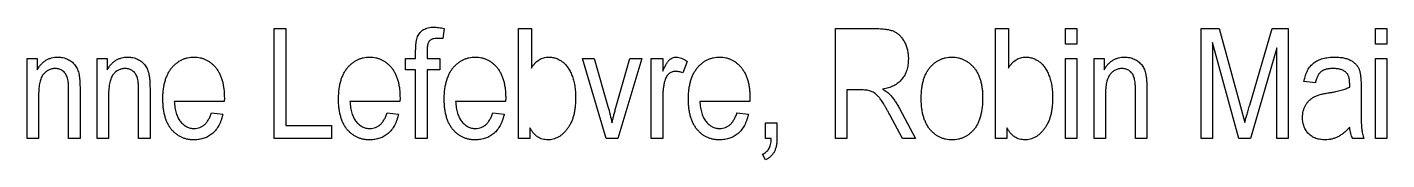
# Model space of a CAD drawing. Header units: millimetres. Extents: x -188 to 188, y -101 to 80.
# Drawn here: x -98.1 to -5.4, y -11.5 to -2.4 of the extents above; entities that cross this region are included whole.
import ezdxf

# ---------------------------------------------------------------- set-up
doc = ezdxf.new("R2010")
doc.units = ezdxf.units.MM

msp = doc.modelspace()

# ---------------------------------------------------------------- linework, layer by layer
at = {"color": 7, "linetype": 'Continuous', "lineweight": 25}
for p, q in [((-81.242, -10), (-81.242, -2.5)), ((-81.242, -2.5), (-80.462, -2.5)), ((-80.462, -2.5), (-80.462, -9.123)), ((-69.651, -2.5), (-69.754, -3.182)), ((-64.586, -10), (-64.586, -2.5)), ((-64.586, -2.5), (-63.709, -2.5)), ((-63.709, -2.5), (-63.709, -5.201)), ((-42.962, -10), (-42.962, -2.5)), ((-42.962, -2.5), (-40.208, -2.5)), ((-32.053, -10), (-32.053, -2.5)), ((-32.053, -2.5), (-31.177, -2.5)), ((-31.177, -2.5), (-31.177, -5.201)), ((-27.281, -3.571), (-27.281, -2.5)), ((-27.281, -2.5), (-26.501, -2.5)), ((-26.501, -2.5), (-26.501, -3.571)), ((-18.027, -10), (-18.027, -2.5)), ((-18.027, -2.5), (-16.808, -2.5)), ((-16.808, -2.5), (-15.349, -7.81)), ((-14.717, -7.719), (-13.189, -2.5)), ((-13.189, -2.5), (-12.086, -2.5)), ((-12.086, -2.5), (-12.086, -10)), ((-6.144, -3.571), (-6.144, -2.5)), ((-6.144, -2.5), (-5.365, -2.5)), ((-5.365, -2.5), (-5.365, -3.571)), ((-69.754, -3.182), (-70.195, -3.182)), ((-26.501, -3.571), (-27.281, -3.571)), ((-17.248, -3.454), (-17.248, -10)), ((-15.463, -10), (-17.248, -3.454)), ((-5.365, -3.571), (-6.144, -3.571)), ((-98.092, -10), (-98.092, -4.545)), ((-98.092, -4.545), (-97.41, -4.545)), ((-97.41, -4.545), (-97.41, -5.325)), ((-93.319, -10), (-93.319, -4.545)), ((-93.319, -4.545), (-92.638, -4.545)), ((-92.638, -4.545), (-92.638, -5.325)), ((-72.281, -5.325), (-72.281, -4.545)), ((-72.281, -4.545), (-71.599, -4.545)), ((-71.599, -4.545), (-71.599, -3.981)), ((-70.819, -4.039), (-70.819, -4.545)), ((-70.819, -4.545), (-69.943, -4.545)), ((-69.943, -4.545), (-69.943, -5.325)), ((-58.612, -10), (-60.228, -4.545)), ((-60.228, -4.545), (-59.423, -4.545)), ((-59.423, -4.545), (-58.486, -7.825)), ((-57.941, -7.888), (-56.988, -4.545)), ((-56.183, -4.545), (-57.799, -10)), ((-56.988, -4.545), (-56.183, -4.545)), ((-55.527, -10), (-55.527, -4.545)), ((-55.527, -4.545), (-54.748, -4.545)), ((-54.748, -4.545), (-54.748, -5.416)), ((-27.281, -10), (-27.281, -4.545)), ((-27.281, -4.545), (-26.501, -4.545)), ((-26.501, -4.545), (-26.501, -10)), ((-25.332, -10), (-25.332, -4.545)), ((-25.332, -4.545), (-24.651, -4.545)), ((-24.651, -4.545), (-24.651, -5.325)), ((-12.865, -3.809), (-14.665, -10)), ((-12.865, -10), (-12.865, -3.809)), ((-6.144, -10), (-6.144, -4.545)), ((-6.144, -4.545), (-5.365, -4.545)), ((-5.365, -4.545), (-5.365, -10)), ((-71.599, -5.325), (-72.281, -5.325)), ((-71.599, -10), (-71.599, -5.325)), ((-70.819, -5.325), (-70.819, -10)), ((-69.943, -5.325), (-70.819, -5.325)), ((-53.092, -4.74), (-53.384, -5.519)), ((-10.235, -6.201), (-11.014, -6.104)), ((-7.897, -6.494), (-7.897, -6.271)), ((-97.313, -7.023), (-97.313, -10)), ((-95.268, -10), (-95.268, -6.685)), ((-94.488, -6.661), (-94.488, -10)), ((-92.54, -7.023), (-92.54, -10)), ((-90.495, -10), (-90.495, -6.685)), ((-89.716, -6.661), (-89.716, -10)), ((-84.646, -7.227), (-84.651, -7.468)), ((-72.666, -7.227), (-72.67, -7.468)), ((-65.458, -7.227), (-65.462, -7.468)), ((-54.748, -7.172), (-54.748, -10)), ((-48.802, -7.227), (-48.806, -7.468)), ((-42.183, -6.688), (-42.183, -10)), ((-41.189, -6.688), (-42.183, -6.688)), ((-24.553, -7.023), (-24.553, -10)), ((-22.508, -10), (-22.508, -6.685)), ((-21.729, -6.661), (-21.729, -10)), ((-7.118, -6.498), (-7.118, -7.725)), ((-84.651, -7.468), (-88.06, -7.468)), ((-85.527, -8.247), (-84.748, -8.344)), ((-72.67, -7.468), (-76.079, -7.468)), ((-73.547, -8.247), (-72.768, -8.344)), ((-65.462, -7.468), (-68.871, -7.468)), ((-66.339, -8.247), (-65.56, -8.344)), ((-48.806, -7.468), (-52.216, -7.468)), ((-49.683, -8.247), (-48.904, -8.344)), ((-38.605, -7.95), (-37.508, -10)), ((-15.349, -7.81), (-15.056, -8.921)), ((-80.462, -9.123), (-77.345, -9.123)), ((-77.345, -9.123), (-77.345, -10)), ((-63.806, -9.273), (-63.806, -10)), ((-47.735, -10), (-47.735, -8.929)), ((-47.735, -8.929), (-46.956, -8.929)), ((-46.956, -8.929), (-46.956, -9.977)), ((-38.394, -10), (-39.26, -8.396)), ((-31.274, -9.273), (-31.274, -10)), ((-97.313, -10), (-98.092, -10)), ((-94.488, -10), (-95.268, -10)), ((-92.54, -10), (-93.319, -10)), ((-89.716, -10), (-90.495, -10)), ((-77.345, -10), (-81.242, -10)), ((-70.819, -10), (-71.599, -10)), ((-63.806, -10), (-64.586, -10)), ((-57.799, -10), (-58.612, -10)), ((-54.748, -10), (-55.527, -10)), ((-47.345, -10), (-47.735, -10)), ((-42.183, -10), (-42.962, -10)), ((-37.508, -10), (-38.394, -10)), ((-31.274, -10), (-32.053, -10)), ((-26.501, -10), (-27.281, -10)), ((-24.553, -10), (-25.332, -10)), ((-21.729, -10), (-22.508, -10)), ((-17.248, -10), (-18.027, -10)), ((-14.665, -10), (-15.463, -10)), ((-12.086, -10), (-12.865, -10)), ((-6.923, -10), (-7.703, -10)), ((-5.365, -10), (-6.144, -10)), ((-47.735, -11.461), (-47.947, -11.073))]:
    msp.add_line(p, q, dxfattribs=at)
for points, knots in [([(-71.599, -3.981), (-71.597, -3.883), (-71.593, -3.701), (-71.571, -3.446), (-71.529, -3.23), (-71.472, -3.049), (-71.392, -2.899), (-71.3, -2.767), (-71.187, -2.656), (-71.056, -2.564), (-70.908, -2.49), (-70.741, -2.439), (-70.557, -2.408), (-70.428, -2.405), (-70.361, -2.403)], [0, 0, 0, 0, 0.1265, 0.236978, 0.331644, 0.411402, 0.482682, 0.551579, 0.6191, 0.687616, 0.758297, 0.833488, 0.912952, 1, 1, 1, 1]), ([(-70.361, -2.403), (-70.306, -2.404), (-70.193, -2.406), (-70.018, -2.426), (-69.836, -2.456), (-69.713, -2.485), (-69.651, -2.5)], [0, 0, 0, 0, 0.230853, 0.473466, 0.730948, 1, 1, 1, 1]), ([(-40.208, -2.5), (-40.138, -2.5), (-40.004, -2.501), (-39.809, -2.512), (-39.627, -2.529), (-39.46, -2.551), (-39.308, -2.581), (-39.169, -2.618), (-39.044, -2.659), (-38.898, -2.727), (-38.73, -2.832), (-38.55, -2.993), (-38.392, -3.192), (-38.251, -3.42), (-38.135, -3.676), (-38.054, -3.956), (-38.004, -4.255), (-37.998, -4.461), (-37.995, -4.567)], [0, 0, 0, 0, 0.059861, 0.115867, 0.168079, 0.216582, 0.261137, 0.301832, 0.339688, 0.374291, 0.44084, 0.509232, 0.581286, 0.658766, 0.739724, 0.822665, 0.908999, 1, 1, 1, 1]), ([(-70.195, -3.182), (-70.247, -3.183), (-70.345, -3.187), (-70.48, -3.219), (-70.592, -3.276), (-70.667, -3.344), (-70.71, -3.411), (-70.742, -3.471), (-70.765, -3.542), (-70.784, -3.622), (-70.802, -3.711), (-70.811, -3.812), (-70.82, -3.922), (-70.82, -3.999), (-70.819, -4.039)], [0, 0, 0, 0, 0.126159, 0.236891, 0.335684, 0.428238, 0.477178, 0.531261, 0.591358, 0.657498, 0.731555, 0.813452, 0.90251, 1, 1, 1, 1]), ([(-97.41, -5.325), (-97.369, -5.255), (-97.289, -5.119), (-97.145, -4.939), (-96.988, -4.787), (-96.817, -4.662), (-96.633, -4.564), (-96.434, -4.498), (-96.223, -4.455), (-96.077, -4.451), (-96.003, -4.448)], [0, 0, 0, 0, 0.1396002, 0.2696963, 0.3940514, 0.5136611, 0.6316347, 0.7502744, 0.8726736, 1, 1, 1, 1]), ([(-96.003, -4.448), (-95.944, -4.45), (-95.829, -4.453), (-95.66, -4.48), (-95.498, -4.524), (-95.345, -4.587), (-95.202, -4.662), (-95.07, -4.747), (-94.956, -4.847), (-94.853, -4.956), (-94.766, -5.081), (-94.689, -5.22), (-94.628, -5.378), (-94.585, -5.521), (-94.556, -5.648), (-94.539, -5.757), (-94.521, -5.878), (-94.511, -6.012), (-94.499, -6.156), (-94.494, -6.314), (-94.489, -6.483), (-94.489, -6.601), (-94.488, -6.661)], [0, 0, 0, 0, 0.057076, 0.112243, 0.166711, 0.220738, 0.273946, 0.324397, 0.373587, 0.421633, 0.470319, 0.521782, 0.576728, 0.63569, 0.667677, 0.703855, 0.743388, 0.787184, 0.834397, 0.885486, 0.941017, 1, 1, 1, 1]), ([(-92.638, -5.325), (-92.596, -5.255), (-92.516, -5.119), (-92.373, -4.939), (-92.215, -4.787), (-92.045, -4.662), (-91.86, -4.564), (-91.661, -4.498), (-91.45, -4.455), (-91.304, -4.451), (-91.23, -4.448)], [0, 0, 0, 0, 0.1396002, 0.2696963, 0.3940514, 0.5136611, 0.6316347, 0.7502744, 0.8726736, 1, 1, 1, 1]), ([(-91.23, -4.448), (-91.171, -4.45), (-91.057, -4.453), (-90.888, -4.48), (-90.725, -4.524), (-90.572, -4.587), (-90.429, -4.662), (-90.297, -4.747), (-90.184, -4.847), (-90.081, -4.956), (-89.993, -5.081), (-89.916, -5.22), (-89.855, -5.378), (-89.812, -5.521), (-89.784, -5.648), (-89.767, -5.757), (-89.749, -5.878), (-89.738, -6.012), (-89.726, -6.156), (-89.722, -6.314), (-89.716, -6.483), (-89.716, -6.601), (-89.716, -6.661)], [0, 0, 0, 0, 0.057076, 0.112243, 0.166711, 0.220738, 0.273946, 0.324397, 0.373587, 0.421633, 0.470319, 0.521782, 0.576728, 0.63569, 0.667677, 0.703855, 0.743388, 0.787184, 0.834397, 0.885486, 0.941017, 1, 1, 1, 1]), ([(-88.839, -7.318), (-88.837, -7.205), (-88.835, -6.985), (-88.805, -6.665), (-88.758, -6.366), (-88.694, -6.088), (-88.608, -5.831), (-88.505, -5.594), (-88.383, -5.377), (-88.241, -5.182), (-88.084, -5.011), (-87.918, -4.861), (-87.742, -4.732), (-87.554, -4.629), (-87.357, -4.547), (-87.149, -4.489), (-86.932, -4.456), (-86.783, -4.451), (-86.708, -4.448)], [0, 0, 0, 0, 0.084514, 0.164397, 0.239575, 0.310424, 0.377514, 0.441638, 0.503055, 0.562996, 0.620921, 0.676452, 0.730182, 0.783428, 0.835913, 0.88941, 0.943848, 1, 1, 1, 1]), ([(-86.708, -4.448), (-86.636, -4.45), (-86.494, -4.454), (-86.286, -4.488), (-86.087, -4.545), (-85.896, -4.623), (-85.716, -4.723), (-85.546, -4.849), (-85.384, -4.994), (-85.232, -5.161), (-85.093, -5.35), (-84.972, -5.56), (-84.873, -5.79), (-84.788, -6.039), (-84.726, -6.308), (-84.678, -6.597), (-84.651, -6.905), (-84.648, -7.118), (-84.646, -7.227)], [0, 0, 0, 0, 0.05571, 0.1096942, 0.1626575, 0.2151959, 0.2681752, 0.3220198, 0.377796, 0.4360484, 0.496318, 0.558287, 0.6225024, 0.6899117, 0.7608135, 0.8358625, 0.9157198, 1, 1, 1, 1]), ([(-76.858, -7.318), (-76.857, -7.205), (-76.854, -6.985), (-76.824, -6.665), (-76.778, -6.366), (-76.713, -6.088), (-76.628, -5.831), (-76.525, -5.594), (-76.402, -5.377), (-76.261, -5.182), (-76.104, -5.011), (-75.937, -4.861), (-75.761, -4.732), (-75.573, -4.629), (-75.376, -4.547), (-75.169, -4.489), (-74.951, -4.456), (-74.803, -4.451), (-74.728, -4.448)], [0, 0, 0, 0, 0.084514, 0.164397, 0.239575, 0.310424, 0.377514, 0.441638, 0.503055, 0.562996, 0.620921, 0.676452, 0.730182, 0.783428, 0.835913, 0.88941, 0.943848, 1, 1, 1, 1]), ([(-74.728, -4.448), (-74.656, -4.45), (-74.513, -4.454), (-74.305, -4.488), (-74.106, -4.545), (-73.916, -4.623), (-73.735, -4.723), (-73.566, -4.849), (-73.403, -4.994), (-73.251, -5.161), (-73.113, -5.35), (-72.992, -5.56), (-72.892, -5.79), (-72.808, -6.039), (-72.745, -6.308), (-72.697, -6.597), (-72.671, -6.905), (-72.667, -7.118), (-72.666, -7.227)], [0, 0, 0, 0, 0.05571, 0.1096942, 0.1626575, 0.2151959, 0.2681752, 0.3220198, 0.377796, 0.4360484, 0.496318, 0.558287, 0.6225024, 0.6899117, 0.7608135, 0.8358625, 0.9157198, 1, 1, 1, 1]), ([(-69.651, -7.318), (-69.649, -7.205), (-69.646, -6.985), (-69.617, -6.665), (-69.57, -6.366), (-69.506, -6.088), (-69.42, -5.831), (-69.317, -5.594), (-69.194, -5.377), (-69.053, -5.182), (-68.896, -5.011), (-68.73, -4.861), (-68.553, -4.732), (-68.366, -4.629), (-68.168, -4.547), (-67.961, -4.489), (-67.743, -4.456), (-67.595, -4.451), (-67.52, -4.448)], [0, 0, 0, 0, 0.084514, 0.164397, 0.239575, 0.310424, 0.377514, 0.441638, 0.503055, 0.562996, 0.620921, 0.676452, 0.730182, 0.783428, 0.835913, 0.88941, 0.943848, 1, 1, 1, 1]), ([(-67.52, -4.448), (-67.448, -4.45), (-67.306, -4.454), (-67.097, -4.488), (-66.898, -4.545), (-66.708, -4.623), (-66.527, -4.723), (-66.358, -4.849), (-66.195, -4.994), (-66.044, -5.161), (-65.905, -5.35), (-65.784, -5.56), (-65.684, -5.79), (-65.6, -6.039), (-65.538, -6.308), (-65.49, -6.597), (-65.463, -6.905), (-65.459, -7.118), (-65.458, -7.227)], [0, 0, 0, 0, 0.05571, 0.109694, 0.162658, 0.215196, 0.268175, 0.32202, 0.377796, 0.436048, 0.496318, 0.558287, 0.622502, 0.689912, 0.760814, 0.835862, 0.91572, 1, 1, 1, 1]), ([(-63.709, -5.201), (-63.67, -5.141), (-63.595, -5.025), (-63.466, -4.87), (-63.329, -4.74), (-63.184, -4.633), (-63.031, -4.549), (-62.868, -4.492), (-62.698, -4.455), (-62.581, -4.45), (-62.522, -4.448)], [0, 0, 0, 0, 0.145716, 0.281309, 0.409086, 0.529444, 0.646749, 0.762978, 0.879983, 1, 1, 1, 1]), ([(-62.522, -4.448), (-62.439, -4.452), (-62.275, -4.459), (-62.035, -4.519), (-61.809, -4.619), (-61.632, -4.732), (-61.497, -4.84), (-61.401, -4.933), (-61.312, -5.038), (-61.224, -5.149), (-61.145, -5.273), (-61.069, -5.406), (-60.999, -5.55), (-60.936, -5.702), (-60.878, -5.863), (-60.827, -6.034), (-60.785, -6.213), (-60.75, -6.4), (-60.723, -6.596), (-60.703, -6.801), (-60.693, -7.013), (-60.691, -7.158), (-60.69, -7.232)], [0, 0, 0, 0, 0.066984, 0.13236, 0.198038, 0.265996, 0.301247, 0.33717, 0.374049, 0.412314, 0.4514, 0.492861, 0.535732, 0.580163, 0.626291, 0.674122, 0.723802, 0.77466, 0.828016, 0.883166, 0.940589, 1, 1, 1, 1]), ([(-54.748, -5.416), (-54.728, -5.369), (-54.69, -5.279), (-54.628, -5.152), (-54.571, -5.035), (-54.513, -4.932), (-54.458, -4.84), (-54.402, -4.762), (-54.348, -4.695), (-54.28, -4.624), (-54.19, -4.554), (-54.076, -4.492), (-53.953, -4.455), (-53.87, -4.45), (-53.827, -4.448)], [0, 0, 0, 0, 0.107464, 0.207128, 0.29815, 0.381595, 0.457107, 0.523978, 0.584878, 0.637149, 0.732511, 0.823565, 0.910677, 1, 1, 1, 1]), ([(-53.827, -4.448), (-53.767, -4.452), (-53.642, -4.459), (-53.457, -4.519), (-53.269, -4.61), (-53.153, -4.696), (-53.092, -4.74)], [0, 0, 0, 0, 0.226109, 0.462956, 0.719978, 1, 1, 1, 1]), ([(-52.995, -7.318), (-52.993, -7.205), (-52.99, -6.985), (-52.961, -6.665), (-52.914, -6.366), (-52.85, -6.088), (-52.764, -5.831), (-52.661, -5.594), (-52.539, -5.377), (-52.397, -5.182), (-52.24, -5.011), (-52.074, -4.861), (-51.897, -4.732), (-51.71, -4.629), (-51.513, -4.547), (-51.305, -4.489), (-51.087, -4.456), (-50.939, -4.451), (-50.864, -4.448)], [0, 0, 0, 0, 0.084514, 0.164397, 0.239575, 0.310424, 0.377514, 0.441638, 0.503055, 0.562996, 0.620921, 0.676452, 0.730182, 0.783428, 0.835913, 0.88941, 0.943848, 1, 1, 1, 1]), ([(-50.864, -4.448), (-50.792, -4.45), (-50.65, -4.454), (-50.441, -4.488), (-50.242, -4.545), (-50.052, -4.623), (-49.872, -4.723), (-49.702, -4.849), (-49.54, -4.994), (-49.388, -5.161), (-49.249, -5.35), (-49.128, -5.56), (-49.029, -5.79), (-48.944, -6.039), (-48.882, -6.308), (-48.834, -6.597), (-48.807, -6.905), (-48.804, -7.118), (-48.802, -7.227)], [0, 0, 0, 0, 0.05571, 0.1096942, 0.1626575, 0.2151959, 0.2681752, 0.3220198, 0.377796, 0.4360484, 0.496318, 0.558287, 0.6225024, 0.6899117, 0.7608135, 0.8358625, 0.9157198, 1, 1, 1, 1]), ([(-37.995, -4.567), (-37.996, -4.637), (-38, -4.774), (-38.019, -4.974), (-38.053, -5.164), (-38.105, -5.344), (-38.166, -5.515), (-38.245, -5.674), (-38.336, -5.824), (-38.442, -5.963), (-38.56, -6.091), (-38.693, -6.206), (-38.837, -6.309), (-38.995, -6.401), (-39.165, -6.481), (-39.348, -6.545), (-39.543, -6.601), (-39.679, -6.626), (-39.748, -6.64)], [0, 0, 0, 0, 0.070124, 0.136973, 0.201515, 0.263247, 0.323812, 0.382633, 0.440984, 0.498977, 0.557187, 0.615133, 0.67446, 0.734991, 0.797237, 0.861968, 0.929489, 1, 1, 1, 1]), ([(-37.118, -7.273), (-37.116, -7.16), (-37.113, -6.94), (-37.086, -6.621), (-37.038, -6.325), (-36.977, -6.049), (-36.892, -5.794), (-36.791, -5.561), (-36.67, -5.349), (-36.531, -5.159), (-36.377, -4.993), (-36.214, -4.846), (-36.039, -4.724), (-35.856, -4.622), (-35.662, -4.544), (-35.458, -4.488), (-35.244, -4.454), (-35.098, -4.45), (-35.024, -4.448)], [0, 0, 0, 0, 0.085788, 0.16646, 0.242011, 0.313466, 0.380716, 0.444949, 0.506099, 0.565248, 0.622677, 0.677703, 0.73126, 0.783927, 0.836201, 0.88929, 0.943789, 1, 1, 1, 1]), ([(-35.024, -4.448), (-34.951, -4.45), (-34.807, -4.453), (-34.596, -4.488), (-34.395, -4.545), (-34.202, -4.622), (-34.019, -4.725), (-33.845, -4.846), (-33.681, -4.993), (-33.527, -5.16), (-33.384, -5.346), (-33.263, -5.557), (-33.158, -5.785), (-33.076, -6.034), (-33.01, -6.302), (-32.964, -6.589), (-32.934, -6.896), (-32.931, -7.108), (-32.93, -7.216)], [0, 0, 0, 0, 0.056299, 0.110484, 0.164018, 0.2171, 0.270239, 0.324625, 0.380501, 0.439083, 0.499299, 0.561252, 0.625211, 0.69239, 0.762761, 0.837168, 0.916399, 1, 1, 1, 1]), ([(-31.177, -5.201), (-31.138, -5.141), (-31.063, -5.025), (-30.934, -4.87), (-30.797, -4.74), (-30.652, -4.633), (-30.499, -4.549), (-30.336, -4.492), (-30.165, -4.455), (-30.049, -4.45), (-29.99, -4.448)], [0, 0, 0, 0, 0.145716, 0.281309, 0.409086, 0.529444, 0.646749, 0.762978, 0.879983, 1, 1, 1, 1]), ([(-29.99, -4.448), (-29.906, -4.452), (-29.742, -4.459), (-29.503, -4.519), (-29.276, -4.619), (-29.099, -4.732), (-28.965, -4.84), (-28.868, -4.933), (-28.779, -5.038), (-28.692, -5.149), (-28.613, -5.273), (-28.537, -5.406), (-28.467, -5.55), (-28.403, -5.702), (-28.345, -5.863), (-28.295, -6.034), (-28.253, -6.213), (-28.217, -6.4), (-28.191, -6.596), (-28.17, -6.801), (-28.161, -7.013), (-28.158, -7.158), (-28.157, -7.232)], [0, 0, 0, 0, 0.0669844, 0.13236, 0.1980377, 0.2659959, 0.3012469, 0.3371699, 0.3740495, 0.4123136, 0.4514, 0.4928615, 0.5357317, 0.5801628, 0.6262913, 0.6741218, 0.7238023, 0.7746596, 0.828016, 0.8831663, 0.9405885, 1, 1, 1, 1]), ([(-24.651, -5.325), (-24.609, -5.255), (-24.529, -5.119), (-24.386, -4.939), (-24.228, -4.787), (-24.058, -4.662), (-23.873, -4.564), (-23.674, -4.498), (-23.463, -4.455), (-23.317, -4.451), (-23.243, -4.448)], [0, 0, 0, 0, 0.1396002, 0.2696963, 0.3940514, 0.5136611, 0.6316347, 0.7502744, 0.8726736, 1, 1, 1, 1]), ([(-23.243, -4.448), (-23.184, -4.45), (-23.07, -4.453), (-22.9, -4.48), (-22.738, -4.524), (-22.585, -4.587), (-22.442, -4.662), (-22.31, -4.747), (-22.197, -4.847), (-22.094, -4.956), (-22.006, -5.081), (-21.929, -5.22), (-21.868, -5.378), (-21.825, -5.521), (-21.797, -5.648), (-21.78, -5.757), (-21.762, -5.878), (-21.751, -6.012), (-21.739, -6.156), (-21.735, -6.314), (-21.729, -6.483), (-21.729, -6.601), (-21.729, -6.661)], [0, 0, 0, 0, 0.057076, 0.112243, 0.166711, 0.220738, 0.273946, 0.324397, 0.373587, 0.421633, 0.470319, 0.521782, 0.576728, 0.63569, 0.667677, 0.703855, 0.743388, 0.787184, 0.834397, 0.885486, 0.941017, 1, 1, 1, 1]), ([(-11.014, -6.104), (-10.999, -6.034), (-10.97, -5.898), (-10.915, -5.703), (-10.846, -5.523), (-10.767, -5.357), (-10.678, -5.206), (-10.58, -5.069), (-10.467, -4.949), (-10.346, -4.841), (-10.212, -4.747), (-10.064, -4.667), (-9.903, -4.6), (-9.729, -4.543), (-9.541, -4.502), (-9.34, -4.469), (-9.124, -4.451), (-8.976, -4.449), (-8.9, -4.448)], [0, 0, 0, 0, 0.071672, 0.139658, 0.204097, 0.265719, 0.323825, 0.380059, 0.434943, 0.488801, 0.543017, 0.599418, 0.657508, 0.718663, 0.78303, 0.85123, 0.923435, 1, 1, 1, 1]), ([(-8.9, -4.448), (-8.841, -4.449), (-8.726, -4.451), (-8.558, -4.463), (-8.399, -4.482), (-8.251, -4.511), (-8.112, -4.55), (-7.982, -4.593), (-7.863, -4.646), (-7.722, -4.729), (-7.567, -4.843), (-7.411, -4.998), (-7.297, -5.173), (-7.234, -5.333), (-7.2, -5.47), (-7.177, -5.583), (-7.16, -5.709), (-7.145, -5.845), (-7.133, -5.993), (-7.123, -6.151), (-7.119, -6.321), (-7.118, -6.438), (-7.118, -6.498)], [0, 0, 0, 0, 0.055824, 0.1084294, 0.1584204, 0.2055658, 0.2505784, 0.2934156, 0.3341931, 0.3732989, 0.4469443, 0.5150761, 0.5788423, 0.6419937, 0.6749634, 0.7114447, 0.7509729, 0.7941645, 0.8405878, 0.8902753, 0.9432384, 1, 1, 1, 1]), ([(-96.164, -5.227), (-96.207, -5.228), (-96.29, -5.23), (-96.412, -5.251), (-96.528, -5.283), (-96.637, -5.327), (-96.74, -5.383), (-96.834, -5.455), (-96.923, -5.537), (-97.004, -5.634), (-97.079, -5.745), (-97.142, -5.875), (-97.195, -6.023), (-97.239, -6.188), (-97.271, -6.371), (-97.295, -6.572), (-97.311, -6.792), (-97.312, -6.944), (-97.313, -7.023)], [0, 0, 0, 0, 0.053032, 0.104144, 0.15326, 0.201625, 0.249892, 0.298577, 0.348552, 0.40047, 0.45504, 0.51483, 0.579268, 0.649788, 0.726724, 0.810576, 0.901604, 1, 1, 1, 1]), ([(-95.268, -6.685), (-95.269, -6.592), (-95.271, -6.418), (-95.287, -6.177), (-95.318, -5.977), (-95.36, -5.813), (-95.419, -5.677), (-95.489, -5.561), (-95.575, -5.461), (-95.675, -5.377), (-95.784, -5.309), (-95.904, -5.262), (-96.031, -5.232), (-96.119, -5.229), (-96.164, -5.227)], [0, 0, 0, 0, 0.144217, 0.268382, 0.372345, 0.456741, 0.530103, 0.599047, 0.666277, 0.732998, 0.799118, 0.864162, 0.930883, 1, 1, 1, 1]), ([(-91.391, -5.227), (-91.434, -5.228), (-91.518, -5.23), (-91.64, -5.251), (-91.755, -5.283), (-91.864, -5.327), (-91.967, -5.383), (-92.061, -5.455), (-92.151, -5.537), (-92.231, -5.634), (-92.306, -5.745), (-92.369, -5.875), (-92.422, -6.023), (-92.466, -6.188), (-92.499, -6.371), (-92.523, -6.572), (-92.538, -6.792), (-92.54, -6.944), (-92.54, -7.023)], [0, 0, 0, 0, 0.0530325, 0.1041442, 0.1532601, 0.2016254, 0.2498919, 0.2985767, 0.3485515, 0.40047, 0.45504, 0.5148297, 0.5792677, 0.6497878, 0.726724, 0.8105757, 0.9016044, 1, 1, 1, 1]), ([(-90.495, -6.685), (-90.496, -6.592), (-90.498, -6.418), (-90.515, -6.177), (-90.546, -5.977), (-90.588, -5.813), (-90.646, -5.677), (-90.716, -5.561), (-90.803, -5.461), (-90.902, -5.377), (-91.011, -5.309), (-91.131, -5.262), (-91.258, -5.232), (-91.346, -5.229), (-91.391, -5.227)], [0, 0, 0, 0, 0.144217, 0.268382, 0.372345, 0.456741, 0.530103, 0.599047, 0.666277, 0.732998, 0.799118, 0.864162, 0.930883, 1, 1, 1, 1]), ([(-53.913, -5.422), (-53.951, -5.424), (-54.027, -5.428), (-54.137, -5.463), (-54.244, -5.514), (-54.341, -5.59), (-54.431, -5.681), (-54.505, -5.792), (-54.567, -5.918), (-54.595, -6.011), (-54.61, -6.058)], [0, 0, 0, 0, 0.112848, 0.223771, 0.33901, 0.460958, 0.585978, 0.716454, 0.853137, 1, 1, 1, 1]), ([(-53.384, -5.519), (-53.429, -5.505), (-53.517, -5.475), (-53.651, -5.445), (-53.782, -5.426), (-53.869, -5.423), (-53.913, -5.422)], [0, 0, 0, 0, 0.263191, 0.515011, 0.759958, 1, 1, 1, 1]), ([(-23.404, -5.227), (-23.447, -5.228), (-23.531, -5.23), (-23.653, -5.251), (-23.768, -5.283), (-23.877, -5.327), (-23.98, -5.383), (-24.074, -5.455), (-24.164, -5.537), (-24.244, -5.634), (-24.319, -5.745), (-24.382, -5.875), (-24.435, -6.023), (-24.479, -6.188), (-24.512, -6.371), (-24.536, -6.572), (-24.551, -6.792), (-24.553, -6.944), (-24.553, -7.023)], [0, 0, 0, 0, 0.053032, 0.104144, 0.15326, 0.201625, 0.249892, 0.298577, 0.348552, 0.40047, 0.45504, 0.51483, 0.579268, 0.649788, 0.726724, 0.810576, 0.901604, 1, 1, 1, 1]), ([(-22.508, -6.685), (-22.509, -6.592), (-22.511, -6.418), (-22.528, -6.177), (-22.559, -5.977), (-22.601, -5.813), (-22.659, -5.677), (-22.729, -5.561), (-22.816, -5.461), (-22.915, -5.377), (-23.024, -5.309), (-23.144, -5.262), (-23.271, -5.232), (-23.359, -5.229), (-23.404, -5.227)], [0, 0, 0, 0, 0.144217, 0.268382, 0.372345, 0.456741, 0.530103, 0.599047, 0.666277, 0.732998, 0.799118, 0.864162, 0.930883, 1, 1, 1, 1]), ([(-9.01, -5.227), (-9.096, -5.229), (-9.258, -5.232), (-9.484, -5.273), (-9.677, -5.334), (-9.813, -5.411), (-9.903, -5.489), (-9.965, -5.557), (-10.021, -5.638), (-10.073, -5.729), (-10.122, -5.83), (-10.164, -5.944), (-10.204, -6.068), (-10.225, -6.156), (-10.235, -6.201)], [0, 0, 0, 0, 0.1482586, 0.2774468, 0.3923224, 0.4942203, 0.5436381, 0.5966708, 0.6522673, 0.7115884, 0.7762706, 0.8451957, 0.9201345, 1, 1, 1, 1]), ([(-8.106, -5.535), (-8.131, -5.51), (-8.182, -5.46), (-8.272, -5.398), (-8.371, -5.345), (-8.48, -5.301), (-8.598, -5.267), (-8.727, -5.246), (-8.865, -5.229), (-8.961, -5.228), (-9.01, -5.227)], [0, 0, 0, 0, 0.107542, 0.217679, 0.332152, 0.451075, 0.575251, 0.707563, 0.849518, 1, 1, 1, 1]), ([(-7.897, -6.271), (-7.898, -6.229), (-7.898, -6.148), (-7.91, -6.032), (-7.924, -5.925), (-7.947, -5.827), (-7.978, -5.74), (-8.012, -5.662), (-8.054, -5.592), (-8.089, -5.554), (-8.106, -5.535)], [0, 0, 0, 0, 0.161267, 0.309516, 0.446865, 0.574548, 0.691884, 0.800555, 0.903503, 1, 1, 1, 1]), ([(-54.61, -6.058), (-54.631, -6.147), (-54.675, -6.325), (-54.716, -6.601), (-54.743, -6.884), (-54.746, -7.075), (-54.748, -7.172)], [0, 0, 0, 0, 0.242734, 0.489053, 0.741607, 1, 1, 1, 1]), ([(-86.716, -10.097), (-86.793, -10.096), (-86.945, -10.092), (-87.167, -10.057), (-87.378, -10.002), (-87.576, -9.921), (-87.764, -9.821), (-87.941, -9.698), (-88.105, -9.551), (-88.258, -9.383), (-88.395, -9.194), (-88.514, -8.984), (-88.616, -8.755), (-88.698, -8.505), (-88.761, -8.236), (-88.806, -7.948), (-88.834, -7.64), (-88.837, -7.428), (-88.839, -7.318)], [0, 0, 0, 0, 0.058734, 0.115345, 0.170494, 0.224181, 0.278063, 0.332137, 0.387914, 0.445297, 0.504439, 0.565292, 0.628705, 0.694986, 0.764829, 0.838697, 0.916978, 1, 1, 1, 1]), ([(-74.735, -10.097), (-74.813, -10.096), (-74.964, -10.092), (-75.186, -10.057), (-75.397, -10.002), (-75.596, -9.921), (-75.783, -9.821), (-75.96, -9.698), (-76.124, -9.551), (-76.277, -9.383), (-76.415, -9.194), (-76.533, -8.984), (-76.636, -8.755), (-76.717, -8.505), (-76.781, -8.236), (-76.826, -7.948), (-76.854, -7.64), (-76.857, -7.428), (-76.858, -7.318)], [0, 0, 0, 0, 0.058734, 0.115345, 0.170494, 0.224181, 0.278063, 0.332137, 0.387914, 0.445297, 0.504439, 0.565292, 0.628705, 0.694986, 0.764829, 0.838697, 0.916978, 1, 1, 1, 1]), ([(-67.528, -10.097), (-67.605, -10.096), (-67.756, -10.092), (-67.978, -10.057), (-68.189, -10.002), (-68.388, -9.921), (-68.575, -9.821), (-68.753, -9.698), (-68.917, -9.551), (-69.069, -9.383), (-69.207, -9.194), (-69.325, -8.984), (-69.428, -8.755), (-69.509, -8.505), (-69.573, -8.236), (-69.618, -7.948), (-69.646, -7.64), (-69.649, -7.428), (-69.651, -7.318)], [0, 0, 0, 0, 0.058734, 0.115345, 0.170494, 0.224181, 0.278063, 0.332137, 0.387914, 0.445297, 0.504439, 0.565292, 0.628705, 0.694986, 0.764829, 0.838697, 0.916978, 1, 1, 1, 1]), ([(-60.69, -7.232), (-60.691, -7.343), (-60.695, -7.559), (-60.72, -7.874), (-60.766, -8.169), (-60.828, -8.445), (-60.906, -8.702), (-61.006, -8.938), (-61.121, -9.156), (-61.256, -9.351), (-61.399, -9.526), (-61.553, -9.677), (-61.708, -9.808), (-61.874, -9.913), (-62.044, -9.996), (-62.221, -10.054), (-62.404, -10.09), (-62.528, -10.095), (-62.59, -10.097)], [0, 0, 0, 0, 0.087353, 0.170167, 0.248045, 0.322042, 0.391782, 0.458798, 0.523016, 0.58528, 0.644755, 0.700862, 0.754109, 0.804659, 0.854236, 0.902527, 0.950853, 1, 1, 1, 1]), ([(-50.872, -10.097), (-50.949, -10.096), (-51.101, -10.092), (-51.323, -10.057), (-51.533, -10.002), (-51.732, -9.921), (-51.92, -9.821), (-52.097, -9.698), (-52.261, -9.551), (-52.414, -9.383), (-52.551, -9.194), (-52.669, -8.984), (-52.772, -8.755), (-52.854, -8.505), (-52.917, -8.236), (-52.962, -7.948), (-52.99, -7.64), (-52.993, -7.428), (-52.995, -7.318)], [0, 0, 0, 0, 0.058734, 0.115345, 0.170494, 0.224181, 0.278063, 0.332137, 0.387914, 0.445297, 0.504439, 0.565292, 0.628705, 0.694986, 0.764829, 0.838697, 0.916978, 1, 1, 1, 1]), ([(-39.26, -8.396), (-39.3, -8.321), (-39.377, -8.177), (-39.492, -7.973), (-39.598, -7.788), (-39.696, -7.624), (-39.788, -7.481), (-39.87, -7.358), (-39.945, -7.256), (-40.035, -7.151), (-40.139, -7.042), (-40.264, -6.933), (-40.388, -6.848), (-40.515, -6.783), (-40.654, -6.741), (-40.811, -6.709), (-40.992, -6.691), (-41.121, -6.689), (-41.189, -6.688)], [0, 0, 0, 0, 0.092728, 0.177366, 0.254414, 0.323889, 0.385354, 0.438553, 0.484631, 0.522952, 0.588828, 0.648611, 0.702575, 0.751873, 0.802247, 0.860186, 0.925559, 1, 1, 1, 1]), ([(-39.748, -6.64), (-39.697, -6.668), (-39.6, -6.722), (-39.466, -6.809), (-39.353, -6.896), (-39.288, -6.96), (-39.258, -6.99)], [0, 0, 0, 0, 0.289711, 0.551497, 0.788143, 1, 1, 1, 1]), ([(-39.258, -6.99), (-39.197, -7.063), (-39.075, -7.211), (-38.907, -7.446), (-38.747, -7.691), (-38.653, -7.863), (-38.605, -7.95)], [0, 0, 0, 0, 0.245563, 0.493888, 0.744613, 1, 1, 1, 1]), ([(-35.024, -10.097), (-35.097, -10.096), (-35.242, -10.092), (-35.454, -10.057), (-35.657, -10.001), (-35.849, -9.921), (-36.033, -9.82), (-36.207, -9.697), (-36.371, -9.55), (-36.525, -9.383), (-36.666, -9.194), (-36.787, -8.981), (-36.889, -8.747), (-36.974, -8.493), (-37.04, -8.218), (-37.084, -7.921), (-37.114, -7.604), (-37.117, -7.385), (-37.118, -7.273)], [0, 0, 0, 0, 0.055517, 0.109709, 0.162498, 0.214987, 0.267724, 0.321039, 0.376682, 0.434188, 0.493645, 0.555402, 0.619368, 0.687195, 0.758459, 0.834052, 0.914482, 1, 1, 1, 1]), ([(-32.93, -7.216), (-32.932, -7.334), (-32.935, -7.562), (-32.962, -7.892), (-33.009, -8.198), (-33.071, -8.483), (-33.156, -8.742), (-33.255, -8.98), (-33.376, -9.195), (-33.515, -9.385), (-33.668, -9.553), (-33.831, -9.699), (-34.006, -9.821), (-34.19, -9.923), (-34.384, -10.001), (-34.588, -10.058), (-34.803, -10.092), (-34.949, -10.096), (-35.024, -10.097)], [0, 0, 0, 0, 0.088003, 0.170193, 0.247313, 0.319619, 0.387372, 0.451254, 0.51221, 0.57084, 0.627211, 0.68147, 0.73428, 0.786212, 0.838108, 0.890456, 0.944195, 1, 1, 1, 1]), ([(-28.157, -7.232), (-28.159, -7.343), (-28.163, -7.559), (-28.188, -7.874), (-28.234, -8.169), (-28.295, -8.445), (-28.374, -8.702), (-28.473, -8.938), (-28.589, -9.156), (-28.723, -9.351), (-28.867, -9.526), (-29.02, -9.677), (-29.176, -9.808), (-29.342, -9.913), (-29.512, -9.996), (-29.689, -10.054), (-29.871, -10.09), (-29.995, -10.095), (-30.058, -10.097)], [0, 0, 0, 0, 0.087353, 0.170167, 0.248045, 0.322042, 0.391782, 0.458798, 0.523016, 0.58528, 0.644755, 0.700862, 0.754109, 0.804659, 0.854236, 0.902527, 0.950853, 1, 1, 1, 1]), ([(-11.112, -8.566), (-11.11, -8.491), (-11.106, -8.343), (-11.066, -8.129), (-11.004, -7.928), (-10.915, -7.741), (-10.805, -7.572), (-10.675, -7.42), (-10.526, -7.289), (-10.387, -7.195), (-10.263, -7.13), (-10.158, -7.085), (-10.042, -7.043), (-9.916, -7.002), (-9.777, -6.968), (-9.627, -6.936), (-9.466, -6.908), (-9.355, -6.891), (-9.298, -6.883)], [0, 0, 0, 0, 0.082234, 0.160067, 0.235715, 0.310162, 0.38384, 0.454974, 0.526416, 0.598714, 0.636677, 0.678142, 0.722779, 0.770713, 0.82244, 0.877675, 0.937024, 1, 1, 1, 1]), ([(-9.298, -6.883), (-9.22, -6.87), (-9.071, -6.844), (-8.857, -6.8), (-8.658, -6.754), (-8.475, -6.706), (-8.307, -6.657), (-8.156, -6.606), (-8.02, -6.554), (-7.937, -6.513), (-7.897, -6.494)], [0, 0, 0, 0, 0.161132, 0.311379, 0.450631, 0.581265, 0.699834, 0.810076, 0.909893, 1, 1, 1, 1]), ([(-88.06, -7.468), (-88.055, -7.542), (-88.046, -7.686), (-88.018, -7.894), (-87.983, -8.09), (-87.933, -8.27), (-87.876, -8.437), (-87.807, -8.59), (-87.729, -8.729), (-87.638, -8.852), (-87.541, -8.962), (-87.437, -9.057), (-87.328, -9.137), (-87.215, -9.203), (-87.097, -9.256), (-86.973, -9.292), (-86.844, -9.314), (-86.756, -9.317), (-86.711, -9.318)], [0, 0, 0, 0, 0.087615, 0.170302, 0.248233, 0.321396, 0.390473, 0.456094, 0.518813, 0.578779, 0.636426, 0.691492, 0.744156, 0.795371, 0.845741, 0.896295, 0.947255, 1, 1, 1, 1]), ([(-84.748, -8.344), (-84.765, -8.414), (-84.798, -8.552), (-84.862, -8.75), (-84.935, -8.935), (-85.019, -9.106), (-85.112, -9.263), (-85.214, -9.409), (-85.327, -9.54), (-85.45, -9.657), (-85.582, -9.761), (-85.721, -9.852), (-85.868, -9.928), (-86.024, -9.989), (-86.185, -10.038), (-86.355, -10.073), (-86.533, -10.092), (-86.654, -10.096), (-86.716, -10.097)], [0, 0, 0, 0, 0.075174, 0.14731, 0.216045, 0.281929, 0.345137, 0.40652, 0.466426, 0.525438, 0.583328, 0.640593, 0.698215, 0.755575, 0.814041, 0.873896, 0.936055, 1, 1, 1, 1]), ([(-86.711, -9.318), (-86.643, -9.315), (-86.51, -9.309), (-86.318, -9.257), (-86.142, -9.172), (-85.983, -9.053), (-85.842, -8.899), (-85.719, -8.712), (-85.61, -8.493), (-85.556, -8.331), (-85.527, -8.247)], [0, 0, 0, 0, 0.118665, 0.231916, 0.342835, 0.456337, 0.575618, 0.704131, 0.845043, 1, 1, 1, 1]), ([(-76.079, -7.468), (-76.075, -7.542), (-76.066, -7.686), (-76.037, -7.894), (-76.002, -8.09), (-75.953, -8.27), (-75.896, -8.437), (-75.827, -8.59), (-75.748, -8.729), (-75.658, -8.852), (-75.561, -8.962), (-75.457, -9.057), (-75.348, -9.137), (-75.235, -9.203), (-75.117, -9.256), (-74.993, -9.292), (-74.863, -9.314), (-74.776, -9.317), (-74.731, -9.318)], [0, 0, 0, 0, 0.087615, 0.170302, 0.248233, 0.321396, 0.390473, 0.456094, 0.518813, 0.578779, 0.636426, 0.691492, 0.744156, 0.795371, 0.845741, 0.896295, 0.947255, 1, 1, 1, 1]), ([(-72.768, -8.344), (-72.784, -8.414), (-72.817, -8.552), (-72.882, -8.75), (-72.954, -8.935), (-73.038, -9.106), (-73.131, -9.263), (-73.233, -9.409), (-73.346, -9.54), (-73.47, -9.657), (-73.601, -9.761), (-73.74, -9.852), (-73.888, -9.928), (-74.043, -9.989), (-74.205, -10.038), (-74.375, -10.073), (-74.553, -10.092), (-74.674, -10.096), (-74.735, -10.097)], [0, 0, 0, 0, 0.075174, 0.14731, 0.216045, 0.281929, 0.345137, 0.40652, 0.466426, 0.525438, 0.583328, 0.640593, 0.698215, 0.755575, 0.814041, 0.873896, 0.936055, 1, 1, 1, 1]), ([(-74.731, -9.318), (-74.662, -9.315), (-74.529, -9.309), (-74.337, -9.257), (-74.162, -9.172), (-74.003, -9.053), (-73.861, -8.899), (-73.739, -8.712), (-73.63, -8.493), (-73.575, -8.331), (-73.547, -8.247)], [0, 0, 0, 0, 0.118665, 0.231916, 0.342835, 0.456337, 0.575618, 0.704131, 0.845043, 1, 1, 1, 1]), ([(-68.871, -7.468), (-68.867, -7.542), (-68.858, -7.686), (-68.829, -7.894), (-68.795, -8.09), (-68.745, -8.27), (-68.688, -8.437), (-68.619, -8.59), (-68.541, -8.729), (-68.45, -8.852), (-68.353, -8.962), (-68.249, -9.057), (-68.14, -9.137), (-68.027, -9.203), (-67.909, -9.256), (-67.785, -9.292), (-67.656, -9.314), (-67.568, -9.317), (-67.523, -9.318)], [0, 0, 0, 0, 0.087615, 0.170302, 0.248233, 0.321396, 0.390473, 0.456094, 0.518813, 0.578779, 0.636426, 0.691492, 0.744156, 0.795371, 0.845741, 0.896295, 0.947255, 1, 1, 1, 1]), ([(-65.56, -8.344), (-65.577, -8.414), (-65.609, -8.552), (-65.674, -8.75), (-65.746, -8.935), (-65.83, -9.106), (-65.924, -9.263), (-66.025, -9.409), (-66.138, -9.54), (-66.262, -9.657), (-66.393, -9.761), (-66.533, -9.852), (-66.68, -9.928), (-66.835, -9.989), (-66.997, -10.038), (-67.167, -10.073), (-67.345, -10.092), (-67.466, -10.096), (-67.528, -10.097)], [0, 0, 0, 0, 0.075174, 0.14731, 0.216045, 0.281929, 0.345137, 0.40652, 0.466426, 0.525438, 0.583328, 0.640593, 0.698215, 0.755575, 0.814041, 0.873896, 0.936055, 1, 1, 1, 1]), ([(-67.523, -9.318), (-67.455, -9.315), (-67.321, -9.309), (-67.129, -9.257), (-66.954, -9.172), (-66.795, -9.053), (-66.654, -8.899), (-66.531, -8.712), (-66.422, -8.493), (-66.367, -8.331), (-66.339, -8.247)], [0, 0, 0, 0, 0.118665, 0.231916, 0.342835, 0.456337, 0.575618, 0.704131, 0.845043, 1, 1, 1, 1]), ([(-58.486, -7.825), (-58.434, -8.009), (-58.331, -8.375), (-58.247, -8.745), (-58.206, -8.929)], [0, 0, 0, 0, 0.504245, 1, 1, 1, 1]), ([(-58.206, -8.929), (-58.189, -8.852), (-58.153, -8.693), (-58.092, -8.443), (-58.02, -8.172), (-57.968, -7.985), (-57.941, -7.888)], [0, 0, 0, 0, 0.217887, 0.457027, 0.717832, 1, 1, 1, 1]), ([(-52.216, -7.468), (-52.211, -7.542), (-52.202, -7.686), (-52.173, -7.894), (-52.139, -8.09), (-52.089, -8.27), (-52.032, -8.437), (-51.963, -8.59), (-51.885, -8.729), (-51.794, -8.852), (-51.697, -8.962), (-51.593, -9.057), (-51.484, -9.137), (-51.371, -9.203), (-51.253, -9.256), (-51.129, -9.292), (-51, -9.314), (-50.912, -9.317), (-50.867, -9.318)], [0, 0, 0, 0, 0.087615, 0.170302, 0.248233, 0.321396, 0.390473, 0.456094, 0.518813, 0.578779, 0.636426, 0.691492, 0.744156, 0.795371, 0.845741, 0.896295, 0.947255, 1, 1, 1, 1]), ([(-48.904, -8.344), (-48.921, -8.414), (-48.954, -8.552), (-49.018, -8.75), (-49.091, -8.935), (-49.174, -9.106), (-49.268, -9.263), (-49.369, -9.409), (-49.483, -9.54), (-49.606, -9.657), (-49.737, -9.761), (-49.877, -9.852), (-50.024, -9.928), (-50.18, -9.989), (-50.341, -10.038), (-50.511, -10.073), (-50.689, -10.092), (-50.81, -10.096), (-50.872, -10.097)], [0, 0, 0, 0, 0.0751741, 0.1473105, 0.2160446, 0.281929, 0.3451374, 0.4065198, 0.4664265, 0.5254375, 0.5833276, 0.640593, 0.6982152, 0.7555755, 0.8140407, 0.8738961, 0.9360548, 1, 1, 1, 1]), ([(-50.867, -9.318), (-50.799, -9.315), (-50.665, -9.309), (-50.474, -9.257), (-50.298, -9.172), (-50.139, -9.053), (-49.998, -8.899), (-49.875, -8.712), (-49.766, -8.493), (-49.712, -8.331), (-49.683, -8.247)], [0, 0, 0, 0, 0.118665, 0.231916, 0.342835, 0.456337, 0.575618, 0.704131, 0.845043, 1, 1, 1, 1]), ([(-15.056, -8.921), (-15.047, -8.884), (-15.027, -8.808), (-14.993, -8.686), (-14.955, -8.554), (-14.916, -8.409), (-14.871, -8.253), (-14.822, -8.086), (-14.771, -7.906), (-14.735, -7.783), (-14.717, -7.719)], [0, 0, 0, 0, 0.090712, 0.190611, 0.302053, 0.422037, 0.551217, 0.690772, 0.840366, 1, 1, 1, 1]), ([(-7.118, -7.725), (-7.119, -7.827), (-7.119, -8.022), (-7.115, -8.3), (-7.113, -8.547), (-7.107, -8.765), (-7.104, -8.954), (-7.096, -9.112), (-7.089, -9.24), (-7.072, -9.427), (-7.027, -9.681), (-6.958, -9.894), (-6.923, -10)], [0, 0, 0, 0, 0.133924, 0.254596, 0.362671, 0.4575, 0.539735, 0.608765, 0.664555, 0.707833, 0.854007, 1, 1, 1, 1]), ([(-62.59, -10.097), (-62.653, -10.095), (-62.776, -10.089), (-62.955, -10.051), (-63.124, -9.984), (-63.285, -9.893), (-63.432, -9.775), (-63.569, -9.63), (-63.698, -9.463), (-63.769, -9.337), (-63.806, -9.273)], [0, 0, 0, 0, 0.121173, 0.237762, 0.353804, 0.471284, 0.592966, 0.71944, 0.855426, 1, 1, 1, 1]), ([(-30.058, -10.097), (-30.121, -10.095), (-30.243, -10.089), (-30.423, -10.051), (-30.592, -9.984), (-30.752, -9.893), (-30.9, -9.775), (-31.036, -9.63), (-31.165, -9.463), (-31.237, -9.337), (-31.274, -9.273)], [0, 0, 0, 0, 0.121173, 0.237762, 0.353804, 0.471284, 0.592966, 0.71944, 0.855426, 1, 1, 1, 1]), ([(-9.562, -10.097), (-9.62, -10.096), (-9.732, -10.095), (-9.896, -10.074), (-10.051, -10.043), (-10.197, -9.996), (-10.335, -9.939), (-10.463, -9.867), (-10.583, -9.783), (-10.692, -9.685), (-10.791, -9.578), (-10.876, -9.459), (-10.95, -9.333), (-11.01, -9.196), (-11.055, -9.051), (-11.089, -8.897), (-11.109, -8.735), (-11.111, -8.623), (-11.112, -8.566)], [0, 0, 0, 0, 0.069938, 0.136607, 0.20102, 0.262641, 0.323067, 0.382603, 0.441637, 0.501221, 0.560761, 0.619651, 0.678956, 0.739059, 0.800679, 0.864011, 0.930681, 1, 1, 1, 1]), ([(-7.897, -9.248), (-7.961, -9.315), (-8.085, -9.445), (-8.284, -9.618), (-8.487, -9.766), (-8.695, -9.887), (-8.906, -9.98), (-9.121, -10.048), (-9.34, -10.089), (-9.488, -10.095), (-9.562, -10.097)], [0, 0, 0, 0, 0.144192, 0.280329, 0.40997, 0.534278, 0.653528, 0.769514, 0.884388, 1, 1, 1, 1]), ([(-7.703, -10), (-7.727, -9.945), (-7.776, -9.833), (-7.829, -9.651), (-7.872, -9.455), (-7.889, -9.318), (-7.897, -9.248)], [0, 0, 0, 0, 0.230051, 0.470725, 0.728244, 1, 1, 1, 1]), ([(-47.947, -11.073), (-47.9, -11.052), (-47.809, -11.012), (-47.691, -10.926), (-47.587, -10.829), (-47.501, -10.713), (-47.435, -10.573), (-47.385, -10.408), (-47.357, -10.213), (-47.349, -10.074), (-47.345, -10)], [0, 0, 0, 0, 0.1158434, 0.2262071, 0.3317145, 0.4383313, 0.5526292, 0.6821099, 0.8307767, 1, 1, 1, 1]), ([(-46.956, -9.977), (-46.958, -10.073), (-46.961, -10.255), (-47, -10.512), (-47.06, -10.737), (-47.148, -10.931), (-47.262, -11.097), (-47.398, -11.239), (-47.554, -11.366), (-47.674, -11.429), (-47.735, -11.461)], [0, 0, 0, 0, 0.161593, 0.306684, 0.436225, 0.552804, 0.663452, 0.772823, 0.884086, 1, 1, 1, 1])]:
    msp.add_open_spline(points, degree=3, knots=knots, dxfattribs=at)

doc.saveas('drawing.dxf')
